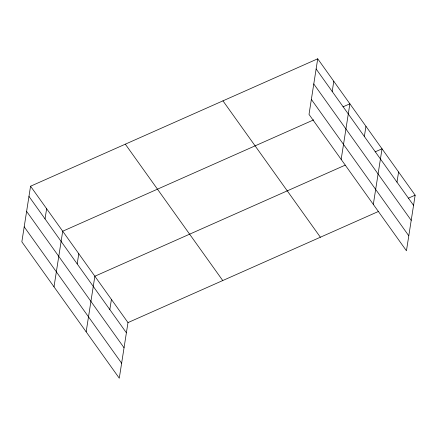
<?xml version="1.0" encoding="UTF-8"?>
<svg xmlns="http://www.w3.org/2000/svg" width="437" height="437" viewBox="0 0 437 437"><rect width="100%" height="100%" fill="white"/><g stroke="black" fill="none" stroke-linecap="round" stroke-linejoin="round"><path stroke-width="0.66" d="M30.557 186.222L21.85 241.825L119.279 378.202L127.986 322.599L30.557 186.222L317.721 58.798L415.15 195.175L406.443 250.778L309.014 114.401L317.721 58.798M45.038 218.899L46.633 208.722M54.002 286.83L62.709 231.222L313.711 119.847M77.191 263.904L78.786 253.728M86.155 331.836L94.862 276.228L345.241 165.131M109.829 309.593L111.424 299.411M332.202 91.48L333.797 81.298M341.166 159.407L349.873 103.804L343.012 106.847M364.354 136.481L365.949 126.304M373.318 204.412L382.025 148.809L375.164 151.852M396.993 182.169L398.588 171.992M127.986 322.599L378.366 211.497M408.295 198.218L415.15 195.175M316.126 68.975L413.555 205.352M313.777 83.97L411.206 220.346M311.363 99.412L408.792 235.789M222.957 100.849L320.387 237.225M125.321 144.172L222.75 280.549M28.962 196.399L126.391 332.776M26.619 211.388L124.048 347.765M24.199 226.836L121.628 363.213"/></g></svg>
